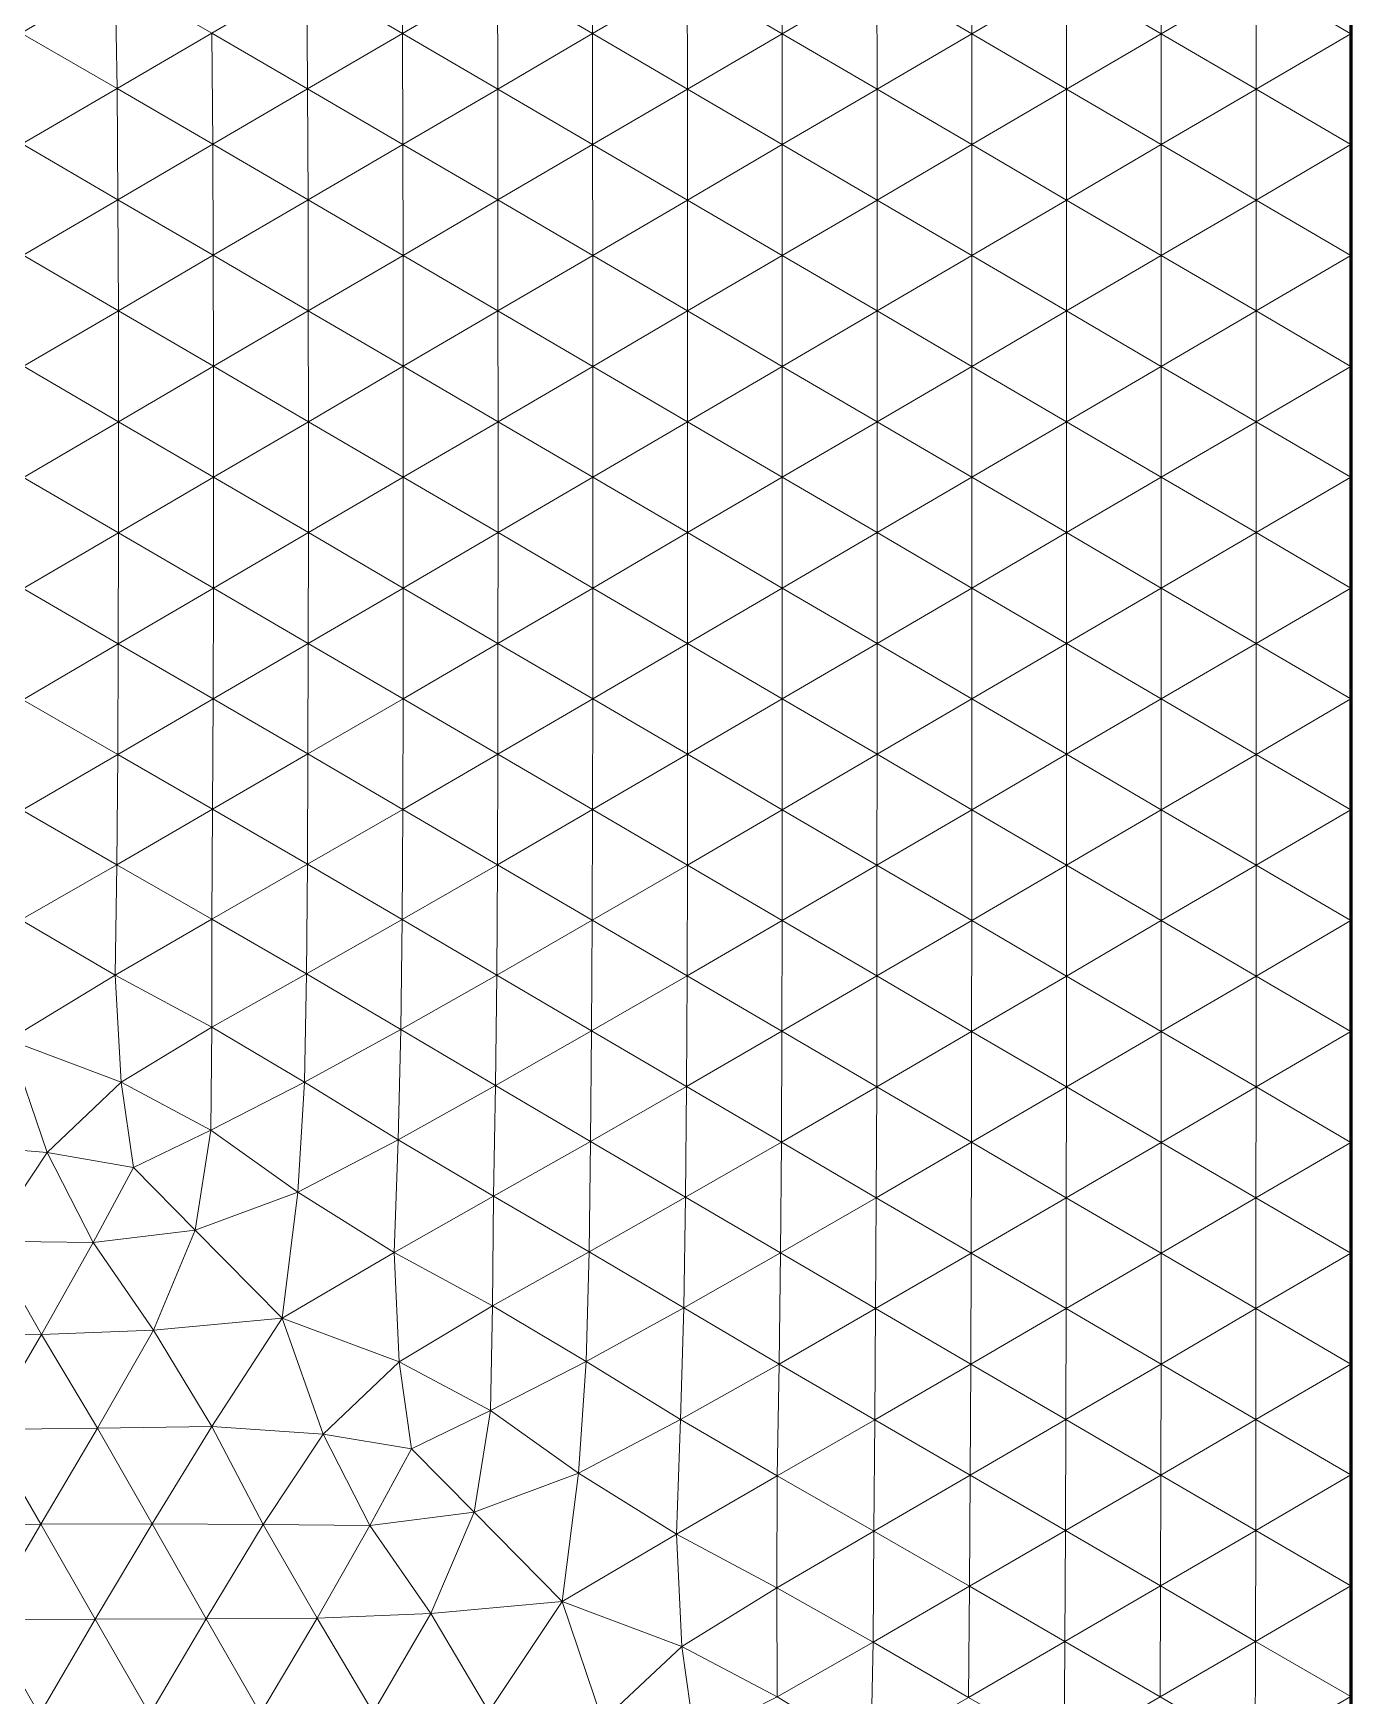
# Model space of a CAD drawing. Extents: x 1.2 to 53.9, y -43.5 to 3.2.
# Drawn here: x 42 to 44.409, y -29.338 to -26.299 of the extents above; entities that cross this region are included whole.
import ezdxf

# ---------------------------------------------------------------- set-up
doc = ezdxf.new("R2010")
doc.units = 0
doc.header["$MEASUREMENT"] = 0
doc.layers.add('layer', color=7, linetype='Continuous')

msp = doc.modelspace()

# ---------------------------------------------------------------- linework, layer by layer
at = {"color": 1, "lineweight": 60}
msp.add_line((44.4091, -23.259), (44.4091, -35.759), dxfattribs=at)
at = {"layer": 'layer', "color": 47, "lineweight": 9}
for points in [[(42.6754, -26.2989), (42.6743, -26.0955), (42.5005, -26.1968)], [(42.6754, -26.2989), (42.8489, -26.1976), (42.6743, -26.0955)], [(43.0228, -26.2993), (43.0224, -26.0963), (42.8489, -26.1976)], [(43.0228, -26.2993), (43.1961, -26.198), (43.0224, -26.0963)], [(43.3696, -26.2995), (43.3695, -26.0967), (43.1961, -26.198)], [(43.3696, -26.2995), (43.5429, -26.1981), (43.3695, -26.0967)], [(43.7162, -26.2995), (43.7161, -26.0968), (43.5429, -26.1981)], [(43.7162, -26.2995), (43.8894, -26.1982), (43.7161, -26.0968)], [(44.0627, -26.2996), (44.0626, -26.0969), (43.8894, -26.1982)], [(44.0627, -26.2996), (44.2359, -26.1982), (44.0626, -26.0969)], [(44.4091, -26.2996), (44.4091, -26.0969), (44.2359, -26.1982)], [(42.1537, -26.3999), (42.1504, -26.1964), (41.9783, -26.2984)], [(42.1537, -26.3999), (42.3269, -26.2983), (42.1504, -26.1964)], [(42.502, -26.4002), (42.5005, -26.1968), (42.3269, -26.2983)], [(42.502, -26.4002), (42.6754, -26.2989), (42.5005, -26.1968)], [(42.8495, -26.4006), (42.8489, -26.1976), (42.6754, -26.2989)], [(42.8495, -26.4006), (43.0228, -26.2993), (42.8489, -26.1976)], [(43.1964, -26.4008), (43.1961, -26.198), (43.0228, -26.2993)], [(43.1964, -26.4008), (43.3696, -26.2995), (43.1961, -26.198)], [(43.543, -26.4009), (43.5429, -26.1981), (43.3696, -26.2995)], [(43.543, -26.4009), (43.7162, -26.2995), (43.5429, -26.1981)], [(43.8894, -26.4009), (43.8894, -26.1982), (43.7162, -26.2995)], [(43.8894, -26.4009), (44.0627, -26.2996), (43.8894, -26.1982)], [(44.2359, -26.4009), (44.2359, -26.1982), (44.0627, -26.2996)], [(44.2359, -26.4009), (44.4091, -26.2996), (44.2359, -26.1982)], [(41.9804, -26.5011), (42.1537, -26.3999), (41.9783, -26.2984)], [(42.3286, -26.5017), (42.3269, -26.2983), (42.1537, -26.3999)], [(42.3286, -26.5017), (42.502, -26.4002), (42.3269, -26.2983)], [(42.6761, -26.5019), (42.6754, -26.2989), (42.502, -26.4002)], [(42.6761, -26.5019), (42.8495, -26.4006), (42.6754, -26.2989)], [(43.0231, -26.5021), (43.0228, -26.2993), (42.8495, -26.4006)], [(43.0231, -26.5021), (43.1964, -26.4008), (43.0228, -26.2993)], [(43.3697, -26.5022), (43.3696, -26.2995), (43.1964, -26.4008)], [(43.3697, -26.5022), (43.543, -26.4009), (43.3696, -26.2995)], [(43.7162, -26.5023), (43.7162, -26.2995), (43.543, -26.4009)], [(43.7162, -26.5023), (43.8894, -26.4009), (43.7162, -26.2995)], [(44.0627, -26.5023), (44.0627, -26.2996), (43.8894, -26.4009)], [(44.0627, -26.5023), (44.2359, -26.4009), (44.0627, -26.2996)], [(44.4091, -26.5023), (44.4091, -26.2996), (44.2359, -26.4009)], [(42.1553, -26.603), (42.1537, -26.3999), (41.9804, -26.5011)], [(42.1553, -26.603), (42.3286, -26.5017), (42.1537, -26.3999)], [(42.5028, -26.6033), (42.502, -26.4002), (42.3286, -26.5017)], [(42.5028, -26.6033), (42.6761, -26.5019), (42.502, -26.4002)], [(42.8498, -26.6035), (42.8495, -26.4006), (42.6761, -26.5019)], [(42.8498, -26.6035), (43.0231, -26.5021), (42.8495, -26.4006)], [(43.1965, -26.6036), (43.1964, -26.4008), (43.0231, -26.5021)], [(43.1965, -26.6036), (43.3697, -26.5022), (43.1964, -26.4008)], [(43.543, -26.6036), (43.543, -26.4009), (43.3697, -26.5022)], [(43.543, -26.6036), (43.7162, -26.5023), (43.543, -26.4009)], [(43.8895, -26.6036), (43.8894, -26.4009), (43.7162, -26.5023)], [(43.8895, -26.6036), (44.0627, -26.5023), (43.8894, -26.4009)], [(44.2359, -26.6036), (44.2359, -26.4009), (44.0627, -26.5023)], [(44.2359, -26.6036), (44.4091, -26.5023), (44.2359, -26.4009)], [(41.9818, -26.7044), (42.1553, -26.603), (41.9804, -26.5011)], [(42.3295, -26.7047), (42.3286, -26.5017), (42.1553, -26.603)], [(42.3295, -26.7047), (42.5028, -26.6033), (42.3286, -26.5017)], [(42.6765, -26.7048), (42.6761, -26.5019), (42.5028, -26.6033)], [(42.6765, -26.7048), (42.8498, -26.6035), (42.6761, -26.5019)], [(43.0233, -26.7049), (43.0231, -26.5021), (42.8498, -26.6035)], [(43.0233, -26.7049), (43.1965, -26.6036), (43.0231, -26.5021)], [(43.3698, -26.705), (43.3697, -26.5022), (43.1965, -26.6036)], [(43.3698, -26.705), (43.543, -26.6036), (43.3697, -26.5022)], [(43.7163, -26.705), (43.7162, -26.5023), (43.543, -26.6036)], [(43.7163, -26.705), (43.8895, -26.6036), (43.7162, -26.5023)], [(44.0627, -26.705), (44.0627, -26.5023), (43.8895, -26.6036)], [(44.0627, -26.705), (44.2359, -26.6036), (44.0627, -26.5023)], [(44.4091, -26.705), (44.4091, -26.5023), (44.2359, -26.6036)], [(42.1561, -26.8061), (42.1553, -26.603), (41.9818, -26.7044)], [(42.1561, -26.8061), (42.3295, -26.7047), (42.1553, -26.603)], [(42.5033, -26.8062), (42.5028, -26.6033), (42.3295, -26.7047)], [(42.5033, -26.8062), (42.6765, -26.7048), (42.5028, -26.6033)], [(42.85, -26.8063), (42.8498, -26.6035), (42.6765, -26.7048)], [(42.85, -26.8063), (43.0233, -26.7049), (42.8498, -26.6035)], [(43.1966, -26.8063), (43.1965, -26.6036), (43.0233, -26.7049)], [(43.1966, -26.8063), (43.3698, -26.705), (43.1965, -26.6036)], [(43.543, -26.8063), (43.543, -26.6036), (43.3698, -26.705)], [(43.543, -26.8063), (43.7163, -26.705), (43.543, -26.6036)], [(43.8895, -26.8063), (43.8895, -26.6036), (43.7163, -26.705)], [(43.8895, -26.8063), (44.0627, -26.705), (43.8895, -26.6036)], [(44.2359, -26.8063), (44.2359, -26.6036), (44.0627, -26.705)], [(44.2359, -26.8063), (44.4091, -26.705), (44.2359, -26.6036)], [(41.9826, -26.9076), (42.1561, -26.8061), (41.9818, -26.7044)], [(42.3299, -26.9076), (42.3295, -26.7047), (42.1561, -26.8061)], [(42.3299, -26.9076), (42.5033, -26.8062), (42.3295, -26.7047)], [(42.6767, -26.9076), (42.6765, -26.7048), (42.5033, -26.8062)], [(42.6767, -26.9076), (42.85, -26.8063), (42.6765, -26.7048)], [(43.0233, -26.9077), (43.0233, -26.7049), (42.85, -26.8063)], [(43.0233, -26.9077), (43.1966, -26.8063), (43.0233, -26.7049)], [(43.3698, -26.9077), (43.3698, -26.705), (43.1966, -26.8063)], [(43.3698, -26.9077), (43.543, -26.8063), (43.3698, -26.705)], [(43.7163, -26.9077), (43.7163, -26.705), (43.543, -26.8063)], [(43.7163, -26.9077), (43.8895, -26.8063), (43.7163, -26.705)], [(44.0627, -26.9077), (44.0627, -26.705), (43.8895, -26.8063)], [(44.0627, -26.9077), (44.2359, -26.8063), (44.0627, -26.705)], [(44.4091, -26.9077), (44.4091, -26.705), (44.2359, -26.8063)], [(42.1564, -27.0091), (42.1561, -26.8061), (41.9826, -26.9076)], [(42.1564, -27.0091), (42.3299, -26.9076), (42.1561, -26.8061)], [(42.5034, -27.009), (42.5033, -26.8062), (42.3299, -26.9076)], [(42.5034, -27.009), (42.6767, -26.9076), (42.5033, -26.8062)], [(42.8501, -27.009), (42.85, -26.8063), (42.6767, -26.9076)], [(42.8501, -27.009), (43.0233, -26.9077), (42.85, -26.8063)], [(43.1966, -27.009), (43.1966, -26.8063), (43.0233, -26.9077)], [(43.1966, -27.009), (43.3698, -26.9077), (43.1966, -26.8063)], [(43.5431, -27.009), (43.543, -26.8063), (43.3698, -26.9077)], [(43.5431, -27.009), (43.7163, -26.9077), (43.543, -26.8063)], [(43.8895, -27.009), (43.8895, -26.8063), (43.7163, -26.9077)], [(43.8895, -27.009), (44.0627, -26.9077), (43.8895, -26.8063)], [(44.2359, -27.009), (44.2359, -26.8063), (44.0627, -26.9077)], [(44.2359, -27.009), (44.4091, -26.9077), (44.2359, -26.8063)], [(41.9827, -27.1107), (42.1564, -27.0091), (41.9826, -26.9076)], [(42.33, -27.1104), (42.3299, -26.9076), (42.1564, -27.0091)], [(42.33, -27.1104), (42.5034, -27.009), (42.3299, -26.9076)], [(42.6768, -27.1104), (42.6767, -26.9076), (42.5034, -27.009)], [(42.6768, -27.1104), (42.8501, -27.009), (42.6767, -26.9076)], [(43.0234, -27.1104), (43.0233, -26.9077), (42.8501, -27.009)], [(43.0234, -27.1104), (43.1966, -27.009), (43.0233, -26.9077)], [(43.3698, -27.1104), (43.3698, -26.9077), (43.1966, -27.009)], [(43.3698, -27.1104), (43.5431, -27.009), (43.3698, -26.9077)], [(43.7163, -27.1104), (43.7163, -26.9077), (43.5431, -27.009)], [(43.7163, -27.1104), (43.8895, -27.009), (43.7163, -26.9077)], [(44.0627, -27.1104), (44.0627, -26.9077), (43.8895, -27.009)], [(44.0627, -27.1104), (44.2359, -27.009), (44.0627, -26.9077)], [(44.4091, -27.1104), (44.4091, -26.9077), (44.2359, -27.009)], [(42.1563, -27.212), (42.1564, -27.0091), (41.9827, -27.1107)], [(42.1563, -27.212), (42.33, -27.1104), (42.1564, -27.0091)], [(42.5034, -27.2117), (42.5034, -27.009), (42.33, -27.1104)], [(42.5034, -27.2117), (42.6768, -27.1104), (42.5034, -27.009)], [(42.8501, -27.2117), (42.8501, -27.009), (42.6768, -27.1104)], [(42.8501, -27.2117), (43.0234, -27.1104), (42.8501, -27.009)], [(43.1966, -27.2117), (43.1966, -27.009), (43.0234, -27.1104)], [(43.1966, -27.2117), (43.3698, -27.1104), (43.1966, -27.009)], [(43.5431, -27.2117), (43.5431, -27.009), (43.3698, -27.1104)], [(43.5431, -27.2117), (43.7163, -27.1104), (43.5431, -27.009)], [(43.8895, -27.2117), (43.8895, -27.009), (43.7163, -27.1104)], [(43.8895, -27.2117), (44.0627, -27.1104), (43.8895, -27.009)], [(44.2359, -27.2117), (44.2359, -27.009), (44.0627, -27.1104)], [(44.2359, -27.2117), (44.4091, -27.1104), (44.2359, -27.009)], [(41.9822, -27.314), (42.1563, -27.212), (41.9827, -27.1107)], [(42.3298, -27.3132), (42.33, -27.1104), (42.1563, -27.212)], [(42.3298, -27.3132), (42.5034, -27.2117), (42.33, -27.1104)], [(42.6767, -27.313), (42.6768, -27.1104), (42.5034, -27.2117)], [(42.6767, -27.313), (42.8501, -27.2117), (42.6768, -27.1104)], [(43.0234, -27.3131), (43.0234, -27.1104), (42.8501, -27.2117)], [(43.0234, -27.3131), (43.1966, -27.2117), (43.0234, -27.1104)], [(43.3698, -27.3131), (43.3698, -27.1104), (43.1966, -27.2117)], [(43.3698, -27.3131), (43.5431, -27.2117), (43.3698, -27.1104)], [(43.7163, -27.3131), (43.7163, -27.1104), (43.5431, -27.2117)], [(43.7163, -27.3131), (43.8895, -27.2117), (43.7163, -27.1104)], [(44.0627, -27.3131), (44.0627, -27.1104), (43.8895, -27.2117)], [(44.0627, -27.3131), (44.2359, -27.2117), (44.0627, -27.1104)], [(44.4091, -27.3131), (44.4091, -27.1104), (44.2359, -27.2117)], [(42.1558, -27.4149), (42.1563, -27.212), (41.9822, -27.314)], [(42.1558, -27.4149), (42.3298, -27.3132), (42.1563, -27.212)], [(42.5032, -27.4143), (42.5034, -27.2117), (42.3298, -27.3132)], [(42.5032, -27.4143), (42.6767, -27.313), (42.5034, -27.2117)], [(42.85, -27.4143), (42.8501, -27.2117), (42.6767, -27.313)], [(42.85, -27.4143), (43.0234, -27.3131), (42.8501, -27.2117)], [(43.1966, -27.4144), (43.1966, -27.2117), (43.0234, -27.3131)], [(43.1966, -27.4144), (43.3698, -27.3131), (43.1966, -27.2117)], [(43.5431, -27.4144), (43.5431, -27.2117), (43.3698, -27.3131)], [(43.5431, -27.4144), (43.7163, -27.3131), (43.5431, -27.2117)], [(43.8895, -27.4144), (43.8895, -27.2117), (43.7163, -27.3131)], [(43.8895, -27.4144), (44.0627, -27.3131), (43.8895, -27.2117)], [(44.2359, -27.4144), (44.2359, -27.2117), (44.0627, -27.3131)], [(44.2359, -27.4144), (44.4091, -27.3131), (44.2359, -27.2117)], [(41.9812, -27.5172), (42.1558, -27.4149), (41.9822, -27.314)], [(42.3293, -27.5157), (42.3298, -27.3132), (42.1558, -27.4149)], [(42.3293, -27.5157), (42.5032, -27.4143), (42.3298, -27.3132)], [(42.6765, -27.5155), (42.6767, -27.313), (42.5032, -27.4143)], [(42.6765, -27.5155), (42.85, -27.4143), (42.6767, -27.313)], [(43.0233, -27.5157), (43.0234, -27.3131), (42.85, -27.4143)], [(43.0233, -27.5157), (43.1966, -27.4144), (43.0234, -27.3131)], [(43.3698, -27.5158), (43.3698, -27.3131), (43.1966, -27.4144)], [(43.3698, -27.5158), (43.5431, -27.4144), (43.3698, -27.3131)], [(43.7163, -27.5158), (43.7163, -27.3131), (43.5431, -27.4144)], [(43.7163, -27.5158), (43.8895, -27.4144), (43.7163, -27.3131)], [(44.0627, -27.5158), (44.0627, -27.3131), (43.8895, -27.4144)], [(44.0627, -27.5158), (44.2359, -27.4144), (44.0627, -27.3131)], [(44.4091, -27.5158), (44.4091, -27.3131), (44.2359, -27.4144)], [(42.1549, -27.6173), (42.1558, -27.4149), (41.9812, -27.5172)], [(42.1549, -27.6173), (42.3293, -27.5157), (42.1558, -27.4149)], [(42.5027, -27.6165), (42.5032, -27.4143), (42.3293, -27.5157)], [(42.5027, -27.6165), (42.6765, -27.5155), (42.5032, -27.4143)], [(42.8498, -27.6168), (42.85, -27.4143), (42.6765, -27.5155)], [(42.8498, -27.6168), (43.0233, -27.5157), (42.85, -27.4143)], [(43.1965, -27.617), (43.1966, -27.4144), (43.0233, -27.5157)], [(43.1965, -27.617), (43.3698, -27.5158), (43.1966, -27.4144)], [(43.543, -27.6171), (43.5431, -27.4144), (43.3698, -27.5158)], [(43.543, -27.6171), (43.7163, -27.5158), (43.5431, -27.4144)], [(43.8895, -27.6171), (43.8895, -27.4144), (43.7163, -27.5158)], [(43.8895, -27.6171), (44.0627, -27.5158), (43.8895, -27.4144)], [(44.2359, -27.6172), (44.2359, -27.4144), (44.0627, -27.5158)], [(44.2359, -27.6172), (44.4091, -27.5158), (44.2359, -27.4144)], [(41.9802, -27.7194), (42.1549, -27.6173), (41.9812, -27.5172)], [(42.3283, -27.7175), (42.3293, -27.5157), (42.1549, -27.6173)], [(42.3283, -27.7175), (42.5027, -27.6165), (42.3293, -27.5157)], [(42.676, -27.7177), (42.6765, -27.5155), (42.5027, -27.6165)], [(42.676, -27.7177), (42.8498, -27.6168), (42.6765, -27.5155)], [(43.023, -27.7182), (43.0233, -27.5157), (42.8498, -27.6168)], [(43.023, -27.7182), (43.1965, -27.617), (43.0233, -27.5157)], [(43.3697, -27.7184), (43.3698, -27.5158), (43.1965, -27.617)], [(43.3697, -27.7184), (43.543, -27.6171), (43.3698, -27.5158)], [(43.7162, -27.7185), (43.7163, -27.5158), (43.543, -27.6171)], [(43.7162, -27.7185), (43.8895, -27.6171), (43.7163, -27.5158)], [(44.0627, -27.7185), (44.0627, -27.5158), (43.8895, -27.6171)], [(44.0627, -27.7185), (44.2359, -27.6172), (44.0627, -27.5158)], [(44.4091, -27.7185), (44.4091, -27.5158), (44.2359, -27.6172)], [(42.1533, -27.8189), (42.1549, -27.6173), (41.9802, -27.7194)], [(42.1533, -27.8189), (42.3283, -27.7175), (42.1549, -27.6173)], [(42.5017, -27.8181), (42.5027, -27.6165), (42.3283, -27.7175)], [(42.5017, -27.8181), (42.676, -27.7177), (42.5027, -27.6165)], [(42.8492, -27.819), (42.8498, -27.6168), (42.676, -27.7177)], [(42.8492, -27.819), (43.023, -27.7182), (42.8498, -27.6168)], [(43.1963, -27.8196), (43.1965, -27.617), (43.023, -27.7182)], [(43.1963, -27.8196), (43.3697, -27.7184), (43.1965, -27.617)], [(43.5429, -27.8198), (43.543, -27.6171), (43.3697, -27.7184)], [(43.5429, -27.8198), (43.7162, -27.7185), (43.543, -27.6171)], [(43.8895, -27.8198), (43.8895, -27.6171), (43.7162, -27.7185)], [(43.8895, -27.8198), (44.0627, -27.7185), (43.8895, -27.6171)], [(44.2359, -27.8199), (44.2359, -27.6172), (44.0627, -27.7185)], [(44.2359, -27.8199), (44.4091, -27.7185), (44.2359, -27.6172)], [(41.9777, -27.9195), (42.1533, -27.8189), (41.9802, -27.7194)], [(42.327, -27.9184), (42.3283, -27.7175), (42.1533, -27.8189)], [(42.327, -27.9184), (42.5017, -27.8181), (42.3283, -27.7175)], [(42.6749, -27.9192), (42.676, -27.7177), (42.5017, -27.8181)], [(42.6749, -27.9192), (42.8492, -27.819), (42.676, -27.7177)], [(43.0224, -27.9205), (43.023, -27.7182), (42.8492, -27.819)], [(43.0224, -27.9205), (43.1963, -27.8196), (43.023, -27.7182)], [(43.3695, -27.921), (43.3697, -27.7184), (43.1963, -27.8196)], [(43.3695, -27.921), (43.5429, -27.8198), (43.3697, -27.7184)], [(43.7162, -27.9212), (43.7162, -27.7185), (43.5429, -27.8198)], [(43.7162, -27.9212), (43.8895, -27.8198), (43.7162, -27.7185)], [(44.0627, -27.9212), (44.0627, -27.7185), (43.8895, -27.8198)], [(44.0627, -27.9212), (44.2359, -27.8199), (44.0627, -27.7185)], [(44.4091, -27.9212), (44.4091, -27.7185), (44.2359, -27.8199)], [(42.1504, -28.0212), (42.1533, -27.8189), (41.9777, -27.9195)], [(42.1504, -28.0212), (42.327, -27.9184), (42.1533, -27.8189)], [(42.5002, -28.0183), (42.5017, -27.8181), (42.327, -27.9184)], [(42.5002, -28.0183), (42.6749, -27.9192), (42.5017, -27.8181)], [(42.848, -28.0209), (42.8492, -27.819), (42.6749, -27.9192)], [(42.848, -28.0209), (43.0224, -27.9205), (42.8492, -27.819)], [(43.1957, -28.0221), (43.1963, -27.8196), (43.0224, -27.9205)], [(43.1957, -28.0221), (43.3695, -27.921), (43.1963, -27.8196)], [(43.5428, -28.0224), (43.5429, -27.8198), (43.3695, -27.921)], [(43.5428, -28.0224), (43.7162, -27.9212), (43.5429, -27.8198)], [(43.8894, -28.0225), (43.8895, -27.8198), (43.7162, -27.9212)], [(43.8894, -28.0225), (44.0627, -27.9212), (43.8895, -27.8198)], [(44.2359, -28.0226), (44.2359, -27.8199), (44.0627, -27.9212)], [(44.2359, -28.0226), (44.4091, -27.9212), (44.2359, -27.8199)], [(41.9555, -28.139), (42.1504, -28.0212), (41.9777, -27.9195)], [(42.327, -28.1159), (42.327, -27.9184), (42.1504, -28.0212)], [(42.327, -28.1159), (42.5002, -28.0183), (42.327, -27.9184)], [(42.6725, -28.1202), (42.6749, -27.9192), (42.5002, -28.0183)], [(42.6725, -28.1202), (42.848, -28.0209), (42.6749, -27.9192)], [(43.0213, -28.1228), (43.0224, -27.9205), (42.848, -28.0209)], [(43.0213, -28.1228), (43.1957, -28.0221), (43.0224, -27.9205)], [(43.3691, -28.1236), (43.3695, -27.921), (43.1957, -28.0221)], [(43.3691, -28.1236), (43.5428, -28.0224), (43.3695, -27.921)], [(43.716, -28.1238), (43.7162, -27.9212), (43.5428, -28.0224)], [(43.716, -28.1238), (43.8894, -28.0225), (43.7162, -27.9212)], [(44.0626, -28.1239), (44.0627, -27.9212), (43.8894, -28.0225)], [(44.0626, -28.1239), (44.2359, -28.0226), (44.0627, -27.9212)], [(44.4091, -28.1239), (44.4091, -27.9212), (44.2359, -28.0226)], [(42.1613, -28.2163), (42.1504, -28.0212), (41.9555, -28.139)], [(42.1613, -28.2163), (42.327, -28.1159), (42.1504, -28.0212)], [(42.4964, -28.2167), (42.5002, -28.0183), (42.327, -28.1159)], [(42.4964, -28.2167), (42.6725, -28.1202), (42.5002, -28.0183)], [(42.8455, -28.2228), (42.848, -28.0209), (42.6725, -28.1202)], [(42.8455, -28.2228), (43.0213, -28.1228), (42.848, -28.0209)], [(43.1948, -28.2245), (43.1957, -28.0221), (43.0213, -28.1228)], [(43.1948, -28.2245), (43.3691, -28.1236), (43.1957, -28.0221)], [(43.5424, -28.2251), (43.5428, -28.0224), (43.3691, -28.1236)], [(43.5424, -28.2251), (43.716, -28.1238), (43.5428, -28.0224)], [(43.8893, -28.2252), (43.8894, -28.0225), (43.716, -28.1238)], [(43.8893, -28.2252), (44.0626, -28.1239), (43.8894, -28.0225)], [(44.2359, -28.2253), (44.2359, -28.0226), (44.0626, -28.1239)], [(44.2359, -28.2253), (44.4091, -28.1239), (44.2359, -28.0226)], [(42.325, -28.3045), (42.327, -28.1159), (42.1613, -28.2163)], [(42.325, -28.3045), (42.4964, -28.2167), (42.327, -28.1159)], [(41.8269, -28.3285), (42.0256, -28.3452), (41.9555, -28.139)], [(42.0256, -28.3452), (42.1613, -28.2163), (41.9555, -28.139)], [(42.6673, -28.322), (42.6725, -28.1202), (42.4964, -28.2167)], [(42.6673, -28.322), (42.8455, -28.2228), (42.6725, -28.1202)], [(43.0193, -28.3249), (43.0213, -28.1228), (42.8455, -28.2228)], [(43.0193, -28.3249), (43.1948, -28.2245), (43.0213, -28.1228)], [(43.3682, -28.3262), (43.3691, -28.1236), (43.1948, -28.2245)], [(43.3682, -28.3262), (43.5424, -28.2251), (43.3691, -28.1236)], [(43.7158, -28.3265), (43.716, -28.1238), (43.5424, -28.2251)], [(43.7158, -28.3265), (43.8893, -28.2252), (43.716, -28.1238)], [(44.0626, -28.3266), (44.0626, -28.1239), (43.8893, -28.2252)], [(44.0626, -28.3266), (44.2359, -28.2253), (44.0626, -28.1239)], [(44.4091, -28.3266), (44.4091, -28.1239), (44.2359, -28.2253)], [(42.1837, -28.3723), (42.1613, -28.2163), (42.0256, -28.3452)], [(42.325, -28.3045), (42.1613, -28.2163), (42.1837, -28.3723)], [(42.4839, -28.418), (42.4964, -28.2167), (42.325, -28.3045)], [(42.4839, -28.418), (42.6673, -28.322), (42.4964, -28.2167)], [(42.842, -28.4251), (42.8455, -28.2228), (42.6673, -28.322)], [(42.842, -28.4251), (43.0193, -28.3249), (42.8455, -28.2228)], [(43.193, -28.4268), (43.1948, -28.2245), (43.0193, -28.3249)], [(43.193, -28.4268), (43.3682, -28.3262), (43.1948, -28.2245)], [(43.5417, -28.4278), (43.5424, -28.2251), (43.3682, -28.3262)], [(43.5417, -28.4278), (43.7158, -28.3265), (43.5424, -28.2251)], [(43.8891, -28.428), (43.8893, -28.2252), (43.7158, -28.3265)], [(43.8891, -28.428), (44.0626, -28.3266), (43.8893, -28.2252)], [(44.2358, -28.428), (44.2359, -28.2253), (44.0626, -28.3266)], [(44.2358, -28.428), (44.4091, -28.3266), (44.2359, -28.2253)], [(41.8269, -28.3285), (41.9179, -28.5075), (42.0256, -28.3452)], [(42.2966, -28.4872), (42.325, -28.3045), (42.1837, -28.3723)], [(42.2966, -28.4872), (42.4839, -28.418), (42.325, -28.3045)], [(42.6602, -28.5279), (42.6673, -28.322), (42.4839, -28.418)], [(42.6602, -28.5279), (42.842, -28.4251), (42.6673, -28.322)], [(43.0165, -28.5267), (43.0193, -28.3249), (42.842, -28.4251)], [(43.0165, -28.5267), (43.193, -28.4268), (43.0193, -28.3249)], [(43.3667, -28.5288), (43.3682, -28.3262), (43.193, -28.4268)], [(43.3667, -28.5288), (43.5417, -28.4278), (43.3682, -28.3262)], [(43.7152, -28.5293), (43.7158, -28.3265), (43.5417, -28.4278)], [(43.7152, -28.5293), (43.8891, -28.428), (43.7158, -28.3265)], [(44.0624, -28.5293), (44.0626, -28.3266), (43.8891, -28.428)], [(44.0624, -28.5293), (44.2358, -28.428), (44.0626, -28.3266)], [(44.4091, -28.5293), (44.4091, -28.3266), (44.2358, -28.428)], [(41.9179, -28.5075), (42.1098, -28.5099), (42.0256, -28.3452)], [(42.1098, -28.5099), (42.1837, -28.3723), (42.0256, -28.3452)], [(42.1098, -28.5099), (42.2966, -28.4872), (42.1837, -28.3723)], [(42.4556, -28.6483), (42.4839, -28.418), (42.2966, -28.4872)], [(42.4556, -28.6483), (42.6602, -28.5279), (42.4839, -28.418)], [(42.8399, -28.6255), (42.842, -28.4251), (42.6602, -28.5279)], [(42.8399, -28.6255), (43.0165, -28.5267), (42.842, -28.4251)], [(43.1899, -28.6292), (43.193, -28.4268), (43.0165, -28.5267)], [(43.1899, -28.6292), (43.3667, -28.5288), (43.193, -28.4268)], [(43.5405, -28.6307), (43.5417, -28.4278), (43.3667, -28.5288)], [(43.5405, -28.6307), (43.7152, -28.5293), (43.5417, -28.4278)], [(43.8887, -28.6307), (43.8891, -28.428), (43.7152, -28.5293)], [(43.8887, -28.6307), (44.0624, -28.5293), (43.8891, -28.428)], [(44.2357, -28.6307), (44.2358, -28.428), (44.0624, -28.5293)], [(44.2357, -28.6307), (44.4091, -28.5293), (44.2358, -28.428)], [(41.8146, -28.6789), (42.0153, -28.6779), (41.9179, -28.5075)], [(41.9179, -28.5075), (42.0153, -28.6779), (42.1098, -28.5099)], [(42.0153, -28.6779), (42.2202, -28.6699), (42.1098, -28.5099)], [(42.2202, -28.6699), (42.2966, -28.4872), (42.1098, -28.5099)], [(42.4556, -28.6483), (42.2966, -28.4872), (42.2202, -28.6699)], [(42.6694, -28.7278), (42.6602, -28.5279), (42.4556, -28.6483)], [(42.6694, -28.7278), (42.8399, -28.6255), (42.6602, -28.5279)], [(43.0114, -28.7274), (43.0165, -28.5267), (42.8399, -28.6255)], [(43.0114, -28.7274), (43.1899, -28.6292), (43.0165, -28.5267)], [(43.3639, -28.7321), (43.3667, -28.5288), (43.1899, -28.6292)], [(43.3639, -28.7321), (43.5405, -28.6307), (43.3667, -28.5288)], [(43.7144, -28.7322), (43.7152, -28.5293), (43.5405, -28.6307)], [(43.7144, -28.7322), (43.8887, -28.6307), (43.7152, -28.5293)], [(44.0622, -28.7321), (44.0624, -28.5293), (43.8887, -28.6307)], [(44.0622, -28.7321), (44.2357, -28.6307), (44.0624, -28.5293)], [(44.4091, -28.732), (44.4091, -28.5293), (44.2357, -28.6307)], [(42.8366, -28.8172), (42.8399, -28.6255), (42.6694, -28.7278)], [(42.8366, -28.8172), (43.0114, -28.7274), (42.8399, -28.6255)], [(43.1839, -28.8333), (43.1899, -28.6292), (43.0114, -28.7274)], [(43.1839, -28.8333), (43.3639, -28.7321), (43.1899, -28.6292)], [(43.5388, -28.834), (43.5405, -28.6307), (43.3639, -28.7321)], [(43.5388, -28.834), (43.7144, -28.7322), (43.5405, -28.6307)], [(43.8882, -28.8336), (43.8887, -28.6307), (43.7144, -28.7322)], [(43.8882, -28.8336), (44.0622, -28.7321), (43.8887, -28.6307)], [(44.2356, -28.8334), (44.2357, -28.6307), (44.0622, -28.7321)], [(44.2356, -28.8334), (44.4091, -28.732), (44.2357, -28.6307)], [(42.2202, -28.6699), (42.3268, -28.8464), (42.4556, -28.6483)], [(42.3268, -28.8464), (42.5302, -28.8604), (42.4556, -28.6483)], [(42.5302, -28.8604), (42.6694, -28.7278), (42.4556, -28.6483)], [(41.8146, -28.6789), (41.9139, -28.8517), (42.0153, -28.6779)], [(41.9139, -28.8517), (42.1176, -28.8493), (42.0153, -28.6779)], [(42.0153, -28.6779), (42.1176, -28.8493), (42.2202, -28.6699)], [(42.1176, -28.8493), (42.3268, -28.8464), (42.2202, -28.6699)], [(42.6922, -28.8872), (42.6694, -28.7278), (42.5302, -28.8604)], [(42.8366, -28.8172), (42.6694, -28.7278), (42.6922, -28.8872)], [(42.9975, -28.9317), (43.0114, -28.7274), (42.8366, -28.8172)], [(42.9975, -28.9317), (43.1839, -28.8333), (43.0114, -28.7274)], [(43.3606, -28.9366), (43.3639, -28.7321), (43.1839, -28.8333)], [(43.3606, -28.9366), (43.5388, -28.834), (43.3639, -28.7321)], [(43.7134, -28.9353), (43.7144, -28.7322), (43.5388, -28.834)], [(43.7134, -28.9353), (43.8882, -28.8336), (43.7144, -28.7322)], [(44.0619, -28.9349), (44.0622, -28.7321), (43.8882, -28.8336)], [(44.0619, -28.9349), (44.2356, -28.8334), (44.0622, -28.7321)], [(44.4091, -28.9347), (44.4091, -28.732), (44.2356, -28.8334)], [(42.8064, -29.0031), (42.8366, -28.8172), (42.6922, -28.8872)], [(42.8064, -29.0031), (42.9975, -28.9317), (42.8366, -28.8172)], [(42.1176, -28.8493), (42.2178, -29.024), (42.3268, -28.8464)], [(42.2178, -29.024), (42.4207, -29.0256), (42.3268, -28.8464)], [(42.3268, -28.8464), (42.4207, -29.0256), (42.5302, -28.8604)], [(43.1764, -29.0428), (43.1839, -28.8333), (42.9975, -28.9317)], [(43.1764, -29.0428), (43.3606, -28.9366), (43.1839, -28.8333)], [(43.5372, -29.0375), (43.5388, -28.834), (43.3606, -28.9366)], [(43.5372, -29.0375), (43.7134, -28.9353), (43.5388, -28.834)], [(43.8875, -29.0365), (43.8882, -28.8336), (43.7134, -28.9353)], [(43.8875, -29.0365), (44.0619, -28.9349), (43.8882, -28.8336)], [(44.2354, -29.0362), (44.2356, -28.8334), (44.0619, -28.9349)], [(44.2354, -29.0362), (44.4091, -28.9347), (44.2356, -28.8334)], [(41.812, -29.0258), (42.0141, -29.0249), (41.9139, -28.8517)], [(41.9139, -28.8517), (42.0141, -29.0249), (42.1176, -28.8493)], [(42.0141, -29.0249), (42.2178, -29.024), (42.1176, -28.8493)], [(42.4207, -29.0256), (42.6159, -29.027), (42.5302, -28.8604)], [(42.6159, -29.027), (42.6922, -28.8872), (42.5302, -28.8604)], [(42.6159, -29.027), (42.8064, -29.0031), (42.6922, -28.8872)], [(42.9672, -29.1664), (42.9975, -28.9317), (42.8064, -29.0031)], [(42.9672, -29.1664), (43.1764, -29.0428), (42.9975, -28.9317)], [(43.3599, -29.1409), (43.3606, -28.9366), (43.1764, -29.0428)], [(43.3599, -29.1409), (43.5372, -29.0375), (43.3606, -28.9366)], [(43.7122, -29.1383), (43.7134, -28.9353), (43.5372, -29.0375)], [(43.7122, -29.1383), (43.8875, -29.0365), (43.7134, -28.9353)], [(44.0613, -29.1377), (44.0619, -28.9349), (43.8875, -29.0365)], [(44.0613, -29.1377), (44.2354, -29.0362), (44.0619, -28.9349)], [(44.4091, -29.1374), (44.4091, -28.9347), (44.2354, -29.0362)], [(41.812, -29.0258), (41.9118, -29.1991), (42.0141, -29.0249)], [(41.9118, -29.1991), (42.1137, -29.1986), (42.0141, -29.0249)], [(42.0141, -29.0249), (42.1137, -29.1986), (42.2178, -29.024)], [(42.1137, -29.1986), (42.3163, -29.1981), (42.2178, -29.024)], [(42.2178, -29.024), (42.3163, -29.1981), (42.4207, -29.0256)], [(42.3163, -29.1981), (42.5192, -29.1966), (42.4207, -29.0256)], [(42.4207, -29.0256), (42.5192, -29.1966), (42.6159, -29.027)], [(42.5192, -29.1966), (42.7272, -29.1883), (42.6159, -29.027)], [(42.7272, -29.1883), (42.8064, -29.0031), (42.6159, -29.027)], [(42.9672, -29.1664), (42.8064, -29.0031), (42.7272, -29.1883)], [(43.1862, -29.2484), (43.1764, -29.0428), (42.9672, -29.1664)], [(43.1862, -29.2484), (43.3599, -29.1409), (43.1764, -29.0428)], [(43.5357, -29.2404), (43.5372, -29.0375), (43.3599, -29.1409)], [(43.5357, -29.2404), (43.7122, -29.1383), (43.5372, -29.0375)], [(43.8864, -29.2394), (43.8875, -29.0365), (43.7122, -29.1383)], [(43.8864, -29.2394), (44.0613, -29.1377), (43.8875, -29.0365)], [(44.235, -29.239), (44.2354, -29.0362), (44.0613, -29.1377)], [(44.235, -29.239), (44.4091, -29.1374), (44.2354, -29.0362)], [(43.3605, -29.3405), (43.3599, -29.1409), (43.1862, -29.2484)], [(43.3605, -29.3405), (43.5357, -29.2404), (43.3599, -29.1409)], [(43.7104, -29.3414), (43.7122, -29.1383), (43.5357, -29.2404)], [(43.7104, -29.3414), (43.8864, -29.2394), (43.7122, -29.1383)], [(44.0604, -29.3406), (44.0613, -29.1377), (43.8864, -29.2394)], [(44.0604, -29.3406), (44.235, -29.239), (44.0613, -29.1377)], [(44.4091, -29.3401), (44.4091, -29.1374), (44.235, -29.239)], [(42.7272, -29.1883), (42.8335, -29.3672), (42.9672, -29.1664)], [(42.8335, -29.3672), (43.0411, -29.3844), (42.9672, -29.1664)], [(43.0411, -29.3844), (43.1862, -29.2484), (42.9672, -29.1664)], [(41.8105, -29.3729), (42.0116, -29.3726), (41.9118, -29.1991)], [(41.9118, -29.1991), (42.0116, -29.3726), (42.1137, -29.1986)], [(42.0116, -29.3726), (42.2133, -29.3721), (42.1137, -29.1986)], [(42.1137, -29.1986), (42.2133, -29.3721), (42.3163, -29.1981)], [(42.2133, -29.3721), (42.4161, -29.3712), (42.3163, -29.1981)], [(42.3163, -29.1981), (42.4161, -29.3712), (42.5192, -29.1966)], [(42.4161, -29.3712), (42.6217, -29.369), (42.5192, -29.1966)], [(42.5192, -29.1966), (42.6217, -29.369), (42.7272, -29.1883)], [(42.6217, -29.369), (42.8335, -29.3672), (42.7272, -29.1883)], [(43.5315, -29.4445), (43.5357, -29.2404), (43.3605, -29.3405)], [(43.5315, -29.4445), (43.7104, -29.3414), (43.5357, -29.2404)], [(43.8849, -29.4422), (43.8864, -29.2394), (43.7104, -29.3414)], [(43.8849, -29.4422), (44.0604, -29.3406), (43.8864, -29.2394)], [(44.2343, -29.4417), (44.235, -29.239), (44.0604, -29.3406)], [(44.2343, -29.4417), (44.4091, -29.3401), (44.235, -29.239)], [(43.2101, -29.4168), (43.1862, -29.2484), (43.0411, -29.3844)], [(43.2101, -29.4168), (43.3605, -29.3405), (43.1862, -29.2484)]]:
    msp.add_3dface(points, dxfattribs=at)

doc.saveas('drawing.dxf')
